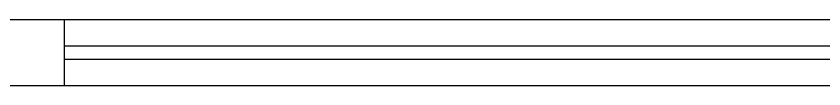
# Model space of a CAD drawing. Extents: x 33 to 1815, y -14679 to 245.
# Drawn here: x 43.014 to 44.848, y 2.742 to 2.892 of the extents above; entities that cross this region are included whole.
import ezdxf

# ---------------------------------------------------------------- set-up
doc = ezdxf.new("R2010")
doc.units = 0
doc.header["$MEASUREMENT"] = 0
for name, color, linetype in [('ESQUADRIA', 2, 'CONTINUOUS'), ('JANELA', 3, 'CONTINUOUS'), ('PAREDE', 6, 'CONTINUOUS')]:
    doc.layers.add(name, color=color, linetype=linetype)

msp = doc.modelspace()

# ---------------------------------------------------------------- linework, layer by layer
at = {"layer": 'ESQUADRIA'}
for p, q in [((43.1227, 2.8923), (45.1227, 2.8923)), ((43.1227, 2.7423), (45.1227, 2.7423))]:
    msp.add_line(p, q, dxfattribs=at)
at = {"layer": 'JANELA', "color": 3}
for p, q in [((43.1227, 2.8323), (45.1227, 2.8323)), ((43.1227, 2.8023), (45.1227, 2.8023))]:
    msp.add_line(p, q, dxfattribs=at)
at = {"layer": 'PAREDE'}
for p, q in [((42.6227, 2.8923), (43.1227, 2.8923)), ((43.1227, 2.8923), (43.1227, 2.7423)), ((42.6227, 2.7423), (43.1227, 2.7423))]:
    msp.add_line(p, q, dxfattribs=at)

doc.saveas('drawing.dxf')
